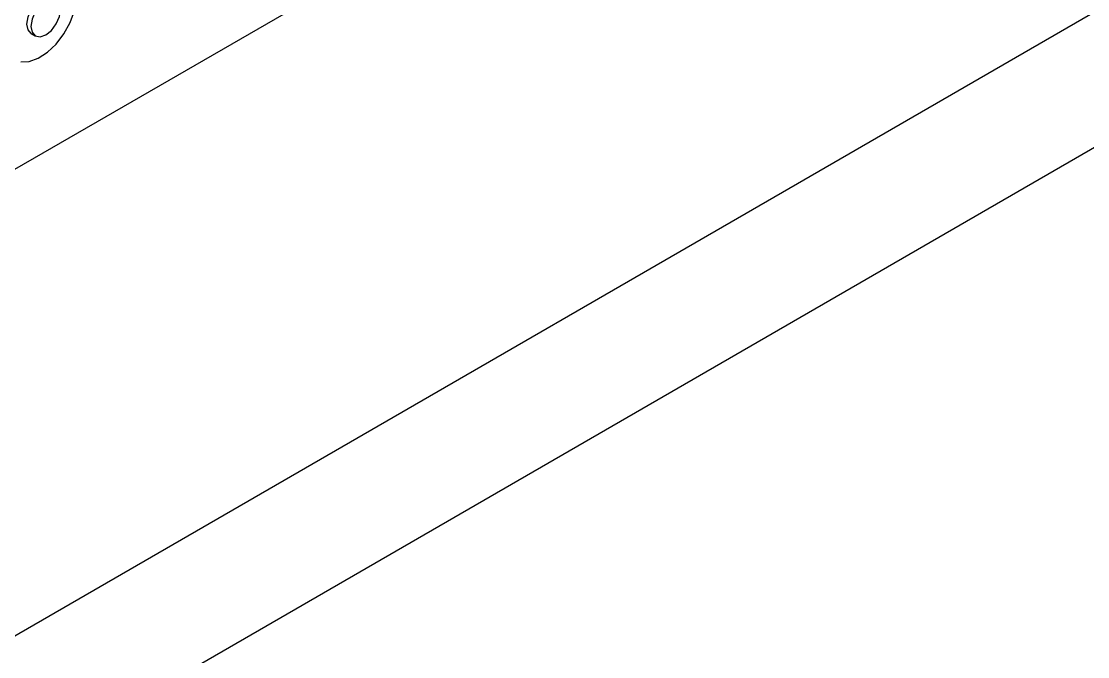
# Model space of a CAD drawing. Header units: metres. Extents: x 0 to 21025, y 0 to 14850.
# Drawn here: x 12517.3 to 12639.6, y 5081.5 to 5154.3 of the extents above; entities that cross this region are included whole.
import ezdxf

# ---------------------------------------------------------------- set-up
doc = ezdxf.new("R2010")
doc.units = ezdxf.units.M
doc.header["$LTSCALE"] = 25
doc.layers.add('SL4', color=4, linetype='Continuous')

msp = doc.modelspace()

# ---------------------------------------------------------------- linework, layer by layer
at = {"layer": 'SL4'}
for p, q in [((12230.818, 4972.404), (13167.717, 5513.264)), ((12277.116, 4945.677), (13214.015, 5486.537)), ((13220.75, 5474.871), (12283.851, 4934.011)), ((12518.431, 5152.896), (12518.897, 5152.627))]:
    msp.add_line(p, q, dxfattribs=at)
at = {"layer": 'SL4', "flags": 128}
for points in [[(12517.255, 5149.672), (12518.204, 5149.704), (12519.235, 5150.071), (12520.283, 5150.752), (12521.281, 5151.702), (12522.167, 5152.863), (12522.886, 5154.161), (12523.392, 5155.515), (12523.653, 5156.84), (12523.653, 5158.052), (12523.392, 5159.075), (12522.886, 5159.845), (12522.167, 5160.313), (12521.281, 5160.451), (12520.283, 5160.249), (12519.235, 5159.72), (12518.204, 5158.897), (12517.255, 5157.832)], [(12517.934, 5153.994), (12518.063, 5154.818), (12518.431, 5155.665), (12518.981, 5156.408), (12519.63, 5156.931), (12520.279, 5157.157), (12520.829, 5157.05)], [(12518.4, 5153.725), (12518.529, 5153.05), (12518.897, 5152.627), (12519.447, 5152.52), (12520.096, 5152.746), (12520.745, 5153.269), (12521.295, 5154.012), (12521.663, 5154.859), (12521.792, 5155.683), (12521.663, 5156.358), (12521.295, 5156.781), (12520.745, 5156.888), (12520.096, 5156.663), (12519.447, 5156.139), (12518.897, 5155.397), (12518.529, 5154.549), (12518.4, 5153.725)], [(12518.431, 5152.896), (12518.431, 5152.896), (12518.063, 5153.319), (12517.934, 5153.994)]]:
    msp.add_lwpolyline(points, dxfattribs=at)

doc.saveas('drawing.dxf')
